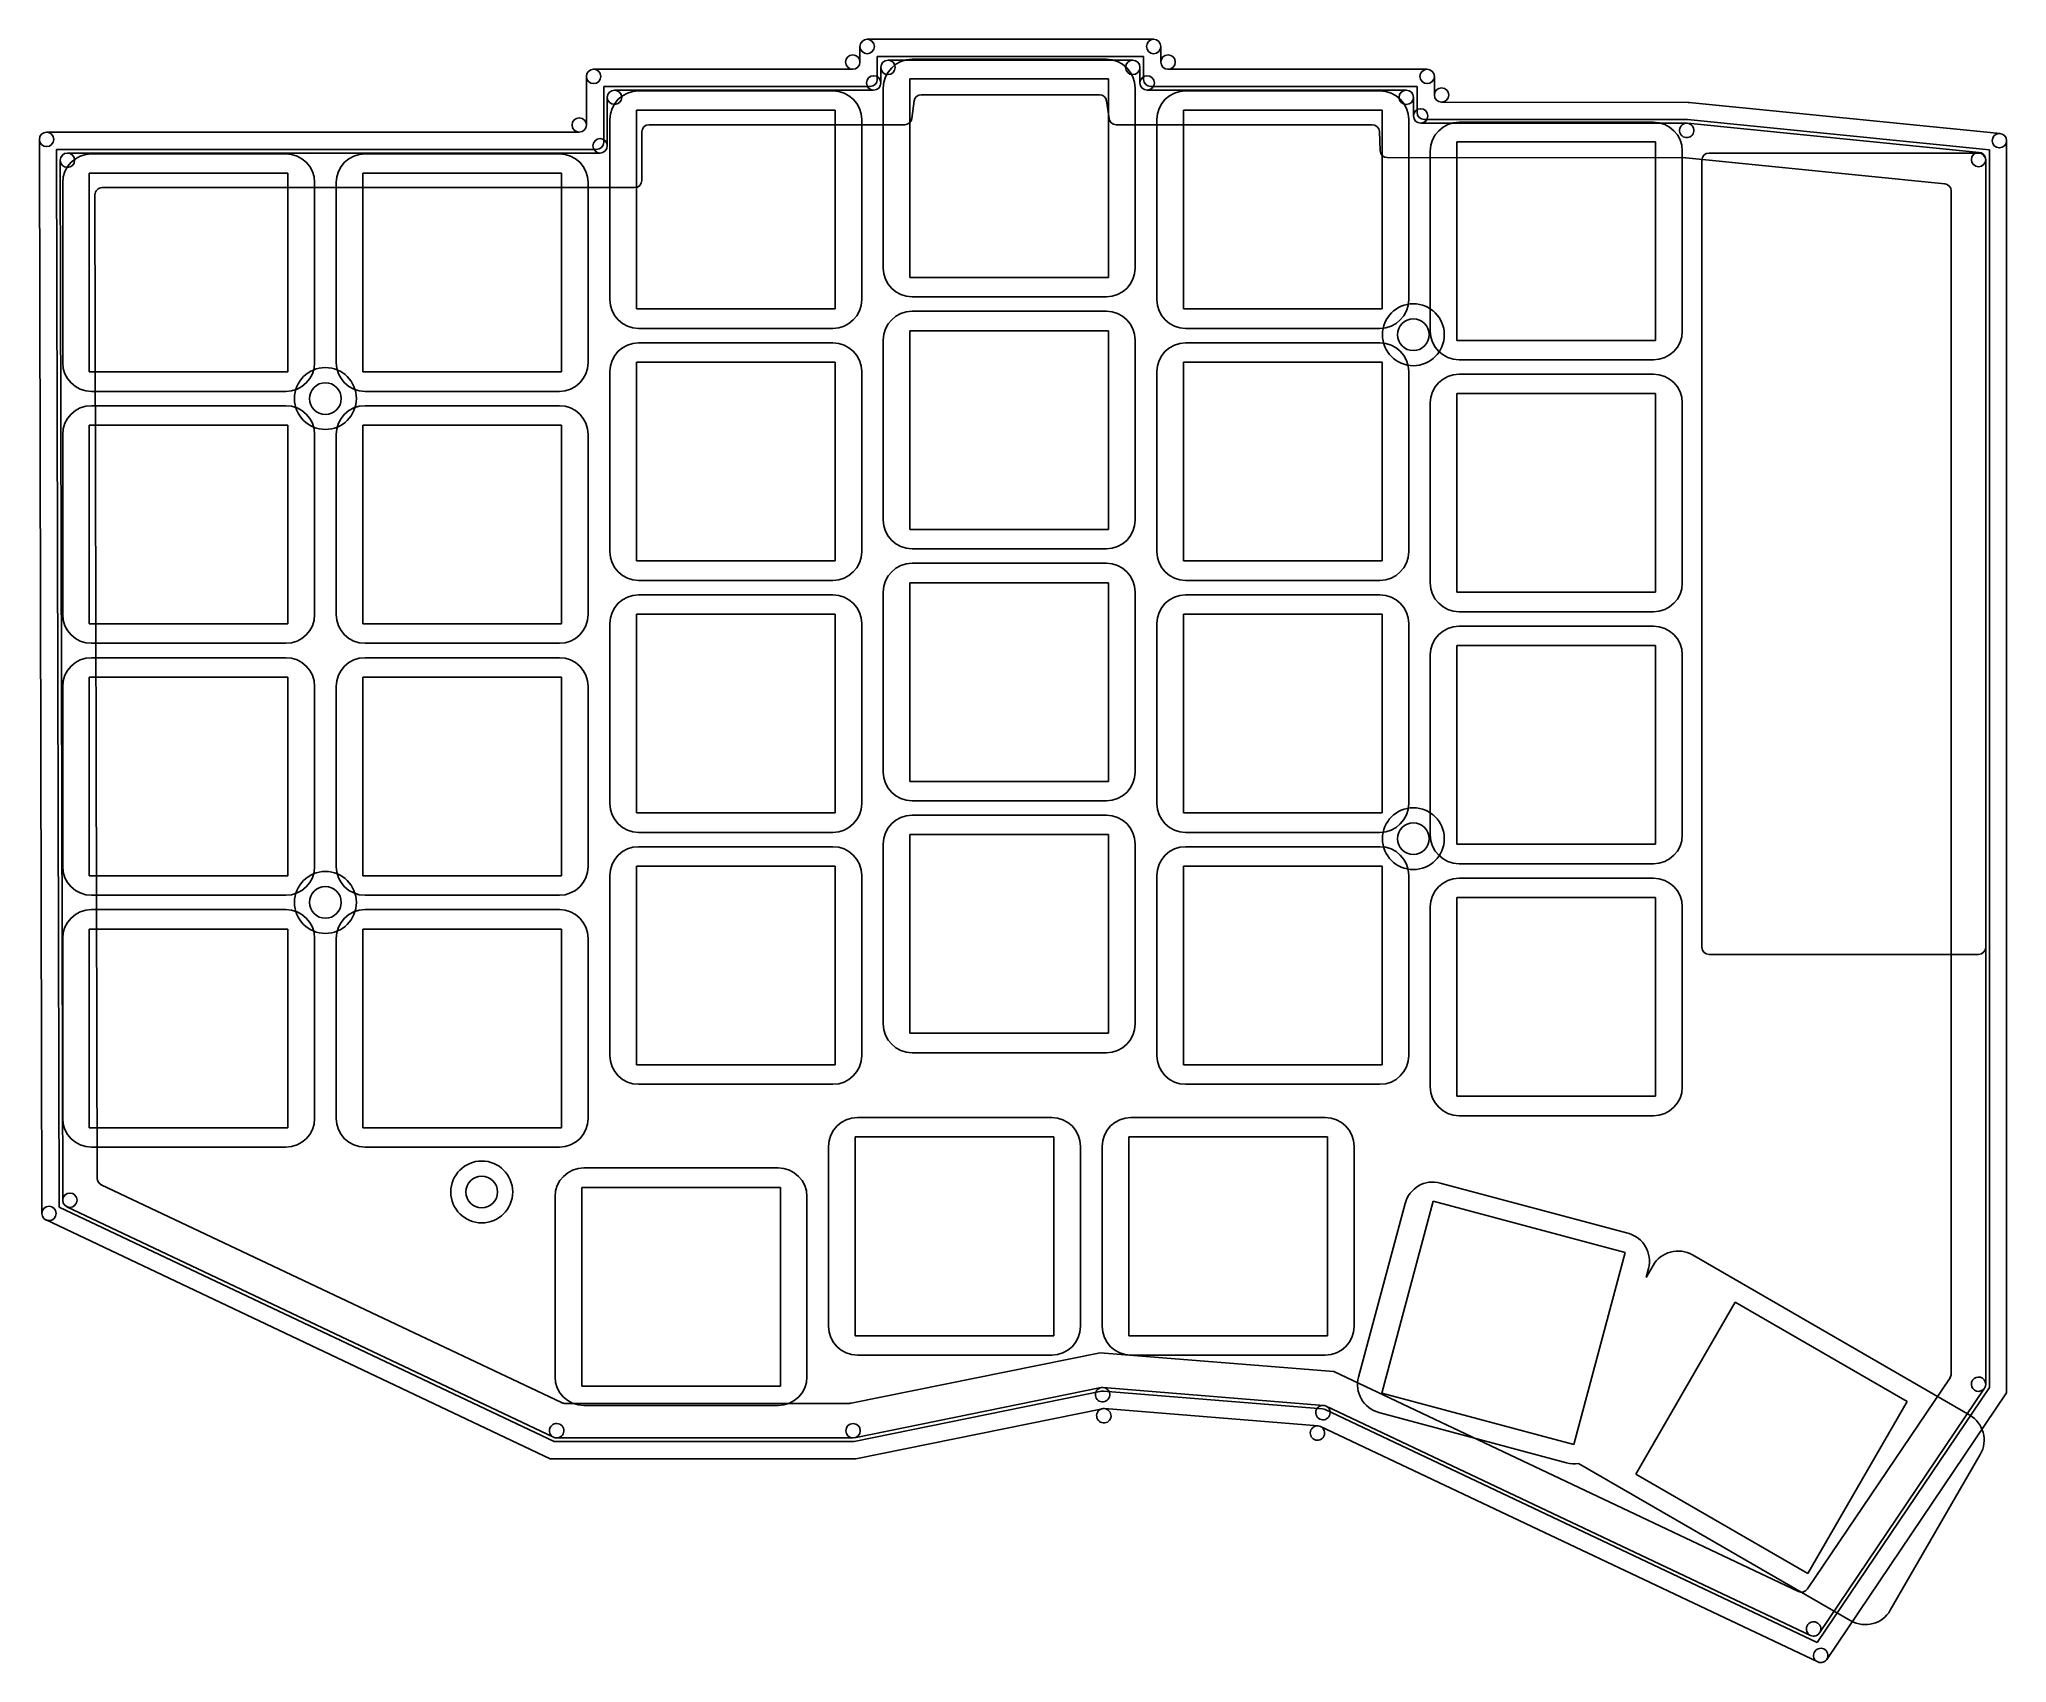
# Model space of a CAD drawing. Header units: millimetres. Extents: x 90 to 226, y -144 to -31.
import ezdxf

# ---------------------------------------------------------------- set-up
doc = ezdxf.new("R2010")
doc.units = ezdxf.units.MM

msp = doc.modelspace()

# ---------------------------------------------------------------- linework, layer by layer
for p, q in [((147.13, -31.3), (167.03, -31.3)), ((146.63, -32.88), (146.63, -31.8)), ((147.83, -34.08), (147.83, -32.5)), ((147.83, -32.5), (166.33, -32.5)), ((148.58, -32.75), (165.58, -32.75)), ((163.75, -32.69), (150.25, -32.69)), ((166.33, -34.08), (166.33, -32.5)), ((167.53, -32.88), (167.53, -31.8)), ((127.63, -37.25), (127.63, -33.88)), ((128.13, -33.38), (146.13, -33.38)), ((148.08, -34.33), (148.08, -33.25)), ((163.9, -34.04), (150.1, -34.04)), ((150.1, -34.04), (150.1, -47.84)), ((163.9, -47.84), (163.9, -34.04)), ((166.08, -34.33), (166.08, -33.25)), ((168.03, -33.38), (186.03, -33.38)), ((186.53, -35.17), (186.53, -33.88)), ((128.83, -38.45), (128.83, -34.58)), ((128.83, -34.58), (147.33, -34.58)), ((129.08, -38.7), (129.08, -35.33)), ((129.58, -34.83), (147.58, -34.83)), ((144.75, -34.88), (131.25, -34.88)), ((148.25, -34.69), (148.25, -47.19)), ((150.89, -35.15), (163.27, -35.15)), ((165.75, -47.19), (165.75, -34.69)), ((166.58, -34.83), (184.58, -34.83)), ((166.83, -34.58), (185.33, -34.58)), ((182.75, -34.88), (169.25, -34.88)), ((185.08, -36.62), (185.08, -35.33)), ((185.33, -36.37), (185.33, -34.58)), ((129.25, -36.88), (129.25, -49.38)), ((144.9, -36.23), (131.1, -36.23)), ((131.1, -36.23), (131.1, -50.02)), ((144.9, -50.02), (144.9, -36.23)), ((146.75, -49.38), (146.75, -36.88)), ((150.23, -36.8), (150.4, -35.58)), ((163.76, -35.58), (163.93, -36.8)), ((167.25, -36.88), (167.25, -49.38)), ((182.9, -36.23), (169.1, -36.23)), ((169.1, -36.23), (169.1, -50.02)), ((182.9, -50.02), (182.9, -36.23)), ((184.75, -49.38), (184.75, -36.88)), ((185.83, -36.87), (204.08, -36.88)), ((187.03, -35.67), (204.15, -35.68)), ((204.09, -36.88), (204.08, -36.88)), ((204.11, -36.88), (204.09, -36.88)), ((204.11, -36.88), (225.08, -38.98)), ((204.15, -35.68), (204.23, -35.68)), ((204.23, -35.68), (225.83, -37.85)), ((89.63, -38.25), (89.63, -39.21)), ((90.13, -37.75), (127.13, -37.75)), ((131.48, -41.1), (131.48, -37.73)), ((131.98, -37.23), (149.74, -37.23)), ((164.42, -37.23), (182.21, -37.23)), ((182.71, -37.71), (182.76, -39.04)), ((185.58, -37.12), (204.06, -37.13)), ((201.75, -37.06), (188.25, -37.06)), ((204.11, -37.13), (224.38, -39.16)), ((89.63, -39.21), (89.8, -112.25)), ((90.83, -38.95), (90.83, -39.2)), ((90.83, -38.95), (128.33, -38.95)), ((91, -112.25), (90.83, -39.2)), ((91.58, -39.2), (128.58, -39.2)), ((106.75, -39.25), (93.25, -39.25)), ((125.75, -39.25), (112.25, -39.25)), ((183.26, -39.52), (203.94, -39.53)), ((186.25, -39.06), (186.25, -51.56)), ((201.9, -38.41), (188.1, -38.41)), ((188.1, -38.41), (188.1, -52.21)), ((201.9, -52.21), (201.9, -38.41)), ((203.75, -51.56), (203.75, -39.06)), ((203.99, -39.53), (221.98, -41.33)), ((205.61, -39.2), (224.33, -39.2)), ((225.08, -124.94), (225.08, -38.98)), ((226.28, -125.31), (226.28, -38.34)), ((91.08, -39.7), (91.25, -111.93)), ((106.9, -40.6), (93.1, -40.6)), ((93.1, -40.6), (93.1, -54.4)), ((106.9, -54.4), (106.9, -40.6)), ((125.9, -40.6), (112.1, -40.6)), ((112.1, -40.6), (112.1, -54.4)), ((125.9, -54.4), (125.9, -40.6)), ((205.11, -94.36), (205.11, -39.7)), ((224.83, -124.71), (224.83, -39.65)), ((91.25, -41.25), (91.25, -53.75)), ((93.65, -110.41), (93.49, -42.1)), ((93.99, -41.6), (130.98, -41.6)), ((108.75, -53.75), (108.75, -41.25)), ((110.25, -41.25), (110.25, -53.75)), ((127.75, -53.75), (127.75, -41.25)), ((222.43, -123.98), (222.43, -41.83)), ((150.1, -47.84), (163.9, -47.84)), ((150.25, -49.19), (163.75, -49.19)), ((131.1, -50.02), (144.9, -50.02)), ((163.75, -50.19), (150.25, -50.19)), ((169.1, -50.02), (182.9, -50.02)), ((131.25, -51.38), (144.75, -51.38)), ((163.9, -51.54), (150.1, -51.54)), ((150.1, -51.54), (150.1, -65.34)), ((163.9, -65.34), (163.9, -51.54)), ((169.25, -51.38), (182.75, -51.38)), ((144.75, -52.38), (131.25, -52.38)), ((148.25, -52.19), (148.25, -64.69)), ((165.75, -64.69), (165.75, -52.19)), ((182.75, -52.38), (169.25, -52.38)), ((188.1, -52.21), (201.9, -52.21)), ((93.1, -54.4), (106.9, -54.4)), ((112.1, -54.4), (125.9, -54.4)), ((129.25, -54.38), (129.25, -66.88)), ((144.9, -53.73), (131.1, -53.73)), ((131.1, -53.73), (131.1, -67.53)), ((144.9, -67.53), (144.9, -53.73)), ((146.75, -66.88), (146.75, -54.38)), ((167.25, -54.38), (167.25, -66.88)), ((182.9, -53.73), (169.1, -53.73)), ((169.1, -53.73), (169.1, -67.53)), ((182.9, -67.53), (182.9, -53.73)), ((184.75, -66.88), (184.75, -54.38)), ((188.25, -53.56), (201.75, -53.56)), ((201.75, -54.56), (188.25, -54.56)), ((93.25, -55.75), (106.75, -55.75)), ((112.25, -55.75), (125.75, -55.75)), ((201.9, -55.91), (188.1, -55.91)), ((188.1, -55.91), (188.1, -69.71)), ((201.9, -69.71), (201.9, -55.91)), ((106.75, -56.75), (93.25, -56.75)), ((125.75, -56.75), (112.25, -56.75)), ((186.25, -56.56), (186.25, -69.06)), ((203.75, -69.06), (203.75, -56.56)), ((91.25, -58.75), (91.25, -71.25)), ((106.9, -58.1), (93.1, -58.1)), ((93.1, -58.1), (93.1, -71.9)), ((106.9, -71.9), (106.9, -58.1)), ((108.75, -71.25), (108.75, -58.75)), ((110.25, -58.75), (110.25, -71.25)), ((125.9, -58.1), (112.1, -58.1)), ((112.1, -58.1), (112.1, -71.9)), ((125.9, -71.9), (125.9, -58.1)), ((127.75, -71.25), (127.75, -58.75)), ((150.1, -65.34), (163.9, -65.34)), ((150.25, -66.69), (163.75, -66.69)), ((131.1, -67.53), (144.9, -67.53)), ((163.75, -67.69), (150.25, -67.69)), ((169.1, -67.53), (182.9, -67.53)), ((131.25, -68.88), (144.75, -68.88)), ((148.25, -69.69), (148.25, -82.19)), ((163.9, -69.04), (150.1, -69.04)), ((150.1, -69.04), (150.1, -82.84)), ((163.9, -82.84), (163.9, -69.04)), ((165.75, -82.19), (165.75, -69.69)), ((169.25, -68.88), (182.75, -68.88)), ((144.75, -69.88), (131.25, -69.88)), ((182.75, -69.88), (169.25, -69.88)), ((188.1, -69.71), (201.9, -69.71)), ((93.1, -71.9), (106.9, -71.9)), ((112.1, -71.9), (125.9, -71.9)), ((129.25, -71.88), (129.25, -84.38)), ((144.9, -71.22), (131.1, -71.22)), ((131.1, -71.22), (131.1, -85.03)), ((144.9, -85.03), (144.9, -71.22)), ((146.75, -84.38), (146.75, -71.88)), ((167.25, -71.88), (167.25, -84.38)), ((182.9, -71.22), (169.1, -71.22)), ((169.1, -71.22), (169.1, -85.03)), ((182.9, -85.03), (182.9, -71.22)), ((184.75, -84.38), (184.75, -71.88)), ((188.25, -71.06), (201.75, -71.06)), ((201.75, -72.06), (188.25, -72.06)), ((93.25, -73.25), (106.75, -73.25)), ((112.25, -73.25), (125.75, -73.25)), ((201.9, -73.41), (188.1, -73.41)), ((188.1, -73.41), (188.1, -87.21)), ((201.9, -87.21), (201.9, -73.41)), ((106.75, -74.25), (93.25, -74.25)), ((125.75, -74.25), (112.25, -74.25)), ((186.25, -74.06), (186.25, -86.56)), ((203.75, -86.56), (203.75, -74.06)), ((91.25, -76.25), (91.25, -88.75)), ((106.9, -75.6), (93.1, -75.6)), ((93.1, -75.6), (93.1, -89.4)), ((106.9, -89.4), (106.9, -75.6)), ((108.75, -88.75), (108.75, -76.25)), ((110.25, -76.25), (110.25, -88.75)), ((125.9, -75.6), (112.1, -75.6)), ((112.1, -75.6), (112.1, -89.4)), ((125.9, -89.4), (125.9, -75.6)), ((127.75, -88.75), (127.75, -76.25)), ((150.1, -82.84), (163.9, -82.84)), ((150.25, -84.19), (163.75, -84.19)), ((131.1, -85.03), (144.9, -85.03)), ((163.75, -85.19), (150.25, -85.19)), ((169.1, -85.03), (182.9, -85.03)), ((131.25, -86.38), (144.75, -86.38)), ((144.75, -87.38), (131.25, -87.38)), ((148.25, -87.19), (148.25, -99.69)), ((163.9, -86.54), (150.1, -86.54)), ((150.1, -86.54), (150.1, -100.34)), ((163.9, -100.34), (163.9, -86.54)), ((165.75, -99.69), (165.75, -87.19)), ((169.25, -86.38), (182.75, -86.38)), ((182.75, -87.38), (169.25, -87.38)), ((188.1, -87.21), (201.9, -87.21)), ((144.9, -88.72), (131.1, -88.72)), ((131.1, -88.72), (131.1, -102.53)), ((144.9, -102.53), (144.9, -88.72)), ((182.9, -88.72), (169.1, -88.72)), ((169.1, -88.72), (169.1, -102.53)), ((182.9, -102.53), (182.9, -88.72)), ((188.25, -88.56), (201.75, -88.56)), ((93.1, -89.4), (106.9, -89.4)), ((112.1, -89.4), (125.9, -89.4)), ((129.25, -89.38), (129.25, -101.88)), ((146.75, -101.88), (146.75, -89.38)), ((167.25, -89.38), (167.25, -101.88)), ((184.75, -101.88), (184.75, -89.38)), ((201.75, -89.56), (188.25, -89.56)), ((93.25, -90.75), (106.75, -90.75)), ((112.25, -90.75), (125.75, -90.75)), ((201.9, -90.91), (188.1, -90.91)), ((188.1, -90.91), (188.1, -104.71)), ((201.9, -104.71), (201.9, -90.91)), ((106.75, -91.75), (93.25, -91.75)), ((125.75, -91.75), (112.25, -91.75)), ((186.25, -91.56), (186.25, -104.06)), ((203.75, -104.06), (203.75, -91.56)), ((91.25, -93.75), (91.25, -106.25)), ((106.9, -93.1), (93.1, -93.1)), ((93.1, -93.1), (93.1, -106.9)), ((106.9, -106.9), (106.9, -93.1)), ((108.75, -106.25), (108.75, -93.75)), ((110.25, -93.75), (110.25, -106.25)), ((125.9, -93.1), (112.1, -93.1)), ((112.1, -93.1), (112.1, -106.9)), ((125.9, -106.9), (125.9, -93.1)), ((127.75, -106.25), (127.75, -93.75)), ((224.33, -94.86), (205.61, -94.86)), ((150.1, -100.34), (163.9, -100.34)), ((150.25, -101.69), (163.75, -101.69)), ((131.1, -102.53), (144.9, -102.53)), ((169.1, -102.53), (182.9, -102.53)), ((131.25, -103.88), (144.75, -103.88)), ((169.25, -103.88), (182.75, -103.88)), ((188.1, -104.71), (201.9, -104.71)), ((159.95, -106.19), (146.45, -106.19)), ((178.95, -106.19), (165.45, -106.19)), ((188.25, -106.06), (201.75, -106.06)), ((93.1, -106.9), (106.9, -106.9)), ((112.1, -106.9), (125.9, -106.9)), ((160.1, -107.54), (146.3, -107.54)), ((146.3, -107.54), (146.3, -121.34)), ((160.1, -121.34), (160.1, -107.54)), ((179.1, -107.54), (165.3, -107.54)), ((165.3, -107.54), (165.3, -121.34)), ((179.1, -121.34), (179.1, -107.54)), ((93.25, -108.25), (106.75, -108.25)), ((112.25, -108.25), (125.75, -108.25)), ((144.45, -108.19), (144.45, -120.69)), ((161.95, -120.69), (161.95, -108.19)), ((163.45, -108.19), (163.45, -120.69)), ((180.95, -120.69), (180.95, -108.19)), ((140.95, -109.69), (127.45, -109.69)), ((125.89, -125.99), (93.93, -110.86)), ((125.45, -111.69), (125.45, -124.19)), ((141.1, -111.04), (127.3, -111.04)), ((127.3, -111.04), (127.3, -124.84)), ((141.1, -124.84), (141.1, -111.04)), ((142.95, -124.19), (142.95, -111.69)), ((186.45, -112), (182.88, -125.33)), ((199.78, -115.57), (186.45, -112)), ((199.98, -114.23), (186.94, -110.74)), ((89.8, -112.25), (89.8, -112.85)), ((90.09, -113.3), (125.12, -129.89)), ((91, -112.25), (91, -112.41)), ((91, -112.41), (125.39, -128.69)), ((91.54, -112.39), (125.35, -128.39)), ((184.5, -112.15), (181.26, -124.23)), ((196.21, -128.9), (199.78, -115.57)), ((223.72, -126.85), (204.45, -115.73)), ((201.72, -116.46), (201.24, -117.29)), ((201.24, -117.29), (201.4, -116.68)), ((207.43, -119.01), (200.53, -130.96)), ((219.38, -125.91), (207.43, -119.01)), ((146.3, -121.34), (160.1, -121.34)), ((165.3, -121.34), (179.1, -121.34)), ((146.01, -126.03), (163.31, -122.52)), ((146.45, -122.69), (159.95, -122.69)), ((163.31, -122.52), (179.55, -123.83)), ((165.45, -122.69), (178.95, -122.69)), ((179.55, -123.83), (211.82, -139.11)), ((222.35, -124.26), (212.45, -138.93)), ((127.3, -124.84), (141.1, -124.84)), ((146.23, -128.69), (163.4, -125.2)), ((146.25, -128.43), (163.38, -124.95)), ((163.52, -124.94), (178.83, -126.18)), ((178.77, -126.43), (163.54, -125.2)), ((182.88, -125.33), (196.21, -128.9)), ((213.13, -142.66), (225.08, -124.94)), ((213.28, -141.99), (224.75, -124.99)), ((213.79, -143.83), (226.28, -125.31)), ((145.91, -126.04), (126.1, -126.04)), ((127.45, -126.19), (140.95, -126.19)), ((146.35, -129.89), (163.47, -126.41)), ((163.61, -126.4), (178.45, -127.6)), ((178.94, -126.47), (213.13, -142.66)), ((179.01, -126.23), (212.65, -142.16)), ((182.67, -126.68), (195.71, -130.17)), ((212.48, -137.86), (219.38, -125.91)), ((125.56, -128.44), (146.15, -128.44)), ((178.62, -127.65), (213.16, -144)), ((125.39, -128.69), (146.23, -128.69)), ((218.2, -140.41), (224.45, -129.59)), ((125.12, -129.89), (146.35, -129.89)), ((196.54, -130.21), (215.47, -141.14)), ((200.53, -130.96), (212.48, -137.86))]:
    msp.add_line(p, q)
for centre, radius in [((185.07, -51.82), 2.15), ((185.07, -51.82), 1.1), ((109.5, -56.25), 2.15), ((109.5, -56.25), 1.1), ((185.07, -86.82), 2.15), ((185.07, -86.82), 1.1), ((109.5, -91.25), 2.15), ((109.5, -91.25), 1.1), ((120.36, -111.36), 2.15), ((120.36, -111.36), 1.1)]:
    msp.add_circle(centre, radius)
for centre, radius, start, end in [((147.13, -31.8), 0.5, 90, 450), ((167.03, -31.8), 0.5, 0, 360), ((146.13, -32.88), 0.5, 270, 630), ((148.58, -33.25), 0.5, 90, 450), ((150.25, -34.69), 2, 90, 180), ((163.75, -34.69), 2, 0, 90), ((165.58, -33.25), 0.5, 0, 360), ((168.03, -32.88), 0.5, 180, 540), ((128.13, -33.88), 0.5, 90, 450), ((147.58, -34.33), 0.5, 270, 630), ((147.33, -34.08), 0.5, 270, 0), ((166.58, -34.33), 0.5, 180, 540), ((166.83, -34.08), 0.5, 180, 270), ((186.03, -33.88), 0.5, 0, 360), ((129.58, -35.33), 0.5, 90, 450), ((131.25, -36.88), 2, 90, 180), ((144.75, -36.88), 2, 0, 90), ((150.89, -35.65), 0.5, 90, 172.2173), ((163.27, -35.65), 0.5, 7.7827, 90), ((169.25, -36.88), 2, 90, 180), ((182.75, -36.88), 2, 0, 90), ((184.58, -35.33), 0.5, 0, 360), ((187.03, -35.17), 0.5, 180, 540), ((127.13, -37.25), 0.5, 270.0015, 630.0015), ((149.74, -36.73), 0.5, 270, 352.2173), ((164.42, -36.73), 0.5, 187.7827, 270), ((185.58, -36.62), 0.5, 180, 540), ((185.83, -36.37), 0.5, 180, 269.9864), ((90.13, -38.25), 0.5, 90.0015, 450.0015), ((128.58, -38.7), 0.5, 270.0015, 630.0015), ((131.98, -37.73), 0.5, 90, 180), ((182.21, -37.73), 0.5, 2.4955, 90), ((188.25, -39.06), 2, 90, 180), ((201.75, -39.06), 2, 0, 90), ((204.06, -37.63), 0.5, 84.2897, 444.2897), ((225.78, -38.34), 0.5, 0, 360), ((91.58, -39.7), 0.5, 90.0015, 450.0015), ((93.25, -41.25), 2, 90, 180), ((106.75, -41.25), 2, 0, 90), ((112.25, -41.25), 2, 90, 180), ((125.75, -41.25), 2, 0, 90), ((128.33, -38.45), 0.5, 270.0015, 0), ((183.26, -39.02), 0.5, 182.4955, 269.9864), ((203.94, -40.03), 0.5, 84.2897, 89.9864), ((205.61, -39.7), 0.5, 90, 180), ((224.33, -39.65), 0.5, 0, 360), ((224.33, -39.7), 0.5, 0, 90), ((93.99, -42.1), 0.5, 90.0015, 180.1333), ((130.98, -41.1), 0.5, 270.0015, 0), ((221.93, -41.83), 0.5, 0, 84.2897), ((150.25, -47.19), 2, 180, 270), ((163.75, -47.19), 2, 270, 0), ((131.25, -49.38), 2, 180, 270), ((144.75, -49.38), 2, 270, 0), ((150.25, -52.19), 2, 90, 180), ((163.75, -52.19), 2, 0, 90), ((169.25, -49.38), 2, 180, 270), ((182.75, -49.38), 2, 270, 0), ((188.25, -51.56), 2, 180, 270), ((201.75, -51.56), 2, 270, 0), ((131.25, -54.38), 2, 90, 180), ((144.75, -54.38), 2, 0, 90), ((169.25, -54.38), 2, 90, 180), ((182.75, -54.38), 2, 0, 90), ((93.25, -53.75), 2, 180, 270), ((106.75, -53.75), 2, 270, 0), ((112.25, -53.75), 2, 180, 270), ((125.75, -53.75), 2, 270, 0), ((188.25, -56.56), 2, 90, 180), ((201.75, -56.56), 2, 0, 90), ((93.25, -58.75), 2, 90, 180), ((106.75, -58.75), 2, 0, 90), ((112.25, -58.75), 2, 90, 180), ((125.75, -58.75), 2, 0, 90), ((150.25, -64.69), 2, 180, 270), ((163.75, -64.69), 2, 270, 0), ((131.25, -66.88), 2, 180, 270), ((144.75, -66.88), 2, 270, 0), ((169.25, -66.88), 2, 180, 270), ((182.75, -66.88), 2, 270, 0), ((150.25, -69.69), 2, 90, 180), ((163.75, -69.69), 2, 0, 90), ((188.25, -69.06), 2, 180, 270), ((201.75, -69.06), 2, 270, 0), ((131.25, -71.88), 2, 90, 180), ((144.75, -71.88), 2, 0, 90), ((169.25, -71.88), 2, 90, 180), ((182.75, -71.88), 2, 0, 90), ((93.25, -71.25), 2, 180, 270), ((106.75, -71.25), 2, 270, 0), ((112.25, -71.25), 2, 180, 270), ((125.75, -71.25), 2, 270, 0), ((188.25, -74.06), 2, 90, 180), ((201.75, -74.06), 2, 0, 90), ((93.25, -76.25), 2, 90, 180), ((106.75, -76.25), 2, 0, 90), ((112.25, -76.25), 2, 90, 180), ((125.75, -76.25), 2, 0, 90), ((150.25, -82.19), 2, 180, 270), ((163.75, -82.19), 2, 270, 0), ((131.25, -84.38), 2, 180, 270), ((144.75, -84.38), 2, 270, 0), ((169.25, -84.38), 2, 180, 270), ((182.75, -84.38), 2, 270, 0), ((150.25, -87.19), 2, 90, 180), ((163.75, -87.19), 2, 0, 90), ((131.25, -89.38), 2, 90, 180), ((144.75, -89.38), 2, 0, 90), ((169.25, -89.38), 2, 90, 180), ((182.75, -89.38), 2, 0, 90), ((188.25, -86.56), 2, 180, 270), ((201.75, -86.56), 2, 270, 0), ((93.25, -88.75), 2, 180, 270), ((106.75, -88.75), 2, 270, 0), ((112.25, -88.75), 2, 180, 270), ((125.75, -88.75), 2, 270, 0), ((188.25, -91.56), 2, 90, 180), ((201.75, -91.56), 2, 0, 90), ((93.25, -93.75), 2, 90, 180), ((106.75, -93.75), 2, 0, 90), ((112.25, -93.75), 2, 90, 180), ((125.75, -93.75), 2, 0, 90), ((205.61, -94.36), 0.5, 180, 270), ((224.33, -94.36), 0.5, 270, 0), ((150.25, -99.69), 2, 180, 270), ((163.75, -99.69), 2, 270, 0), ((131.25, -101.88), 2, 180, 270), ((144.75, -101.88), 2, 270, 0), ((169.25, -101.88), 2, 180, 270), ((182.75, -101.88), 2, 270, 0), ((188.25, -104.06), 2, 180, 270), ((201.75, -104.06), 2, 270, 0), ((93.25, -106.25), 2, 180, 270), ((106.75, -106.25), 2, 270, 0), ((112.25, -106.25), 2, 180, 270), ((125.75, -106.25), 2, 270, 0), ((146.45, -108.19), 2, 90, 180), ((159.95, -108.19), 2, 0, 90), ((165.45, -108.19), 2, 90, 180), ((178.95, -108.19), 2, 0, 90), ((94.15, -110.41), 0.5, 180.1333, 244.6709), ((127.45, -111.69), 2, 90, 180), ((140.95, -111.69), 2, 0, 90), ((186.43, -112.67), 2, 75, 165), ((91.75, -111.93), 0.5, 180.1333, 540.1333), ((90.3, -112.85), 0.5, 180.1333, 540.1333), ((199.47, -116.16), 2, 345, 75), ((203.45, -117.46), 2, 60, 150), ((146.45, -120.69), 2, 180, 270), ((159.95, -120.69), 2, 270, 0), ((165.45, -120.69), 2, 180, 270), ((178.95, -120.69), 2, 270, 0), ((127.45, -124.19), 2, 180, 270), ((140.95, -124.19), 2, 270, 0), ((183.19, -124.74), 2, 165, 255), ((221.93, -123.98), 0.5, 325.9977, 0), ((224.33, -124.71), 0.5, 325.9977, 685.9977), ((163.48, -125.44), 0.5, 85.3785, 445.3785), ((163.5, -125.69), 0.5, 85.3785, 101.4695), ((126.1, -125.54), 0.5, 244.6709, 270), ((145.91, -125.54), 0.5, 270, 281.4695), ((163.57, -126.9), 0.5, 85.3785, 445.3785), ((178.79, -126.68), 0.5, 64.6654, 424.6654), ((178.73, -126.92), 0.5, 64.6654, 85.3785), ((222.72, -128.59), 2, 330, 60), ((125.56, -127.94), 0.5, 244.6709, 604.6709), ((146.15, -127.94), 0.5, 270, 630), ((178.41, -128.1), 0.5, 64.6654, 424.6654), ((196.23, -128.24), 2, 255, 278.7889), ((212.03, -138.65), 0.5, 244.6654, 325.9977), ((216.47, -139.41), 2, 240, 330), ((212.87, -141.71), 0.5, 244.6654, 604.6654), ((213.37, -143.55), 0.5, 244.6654, 604.6654)]:
    msp.add_arc(centre, radius, start, end)

doc.saveas('drawing.dxf')
